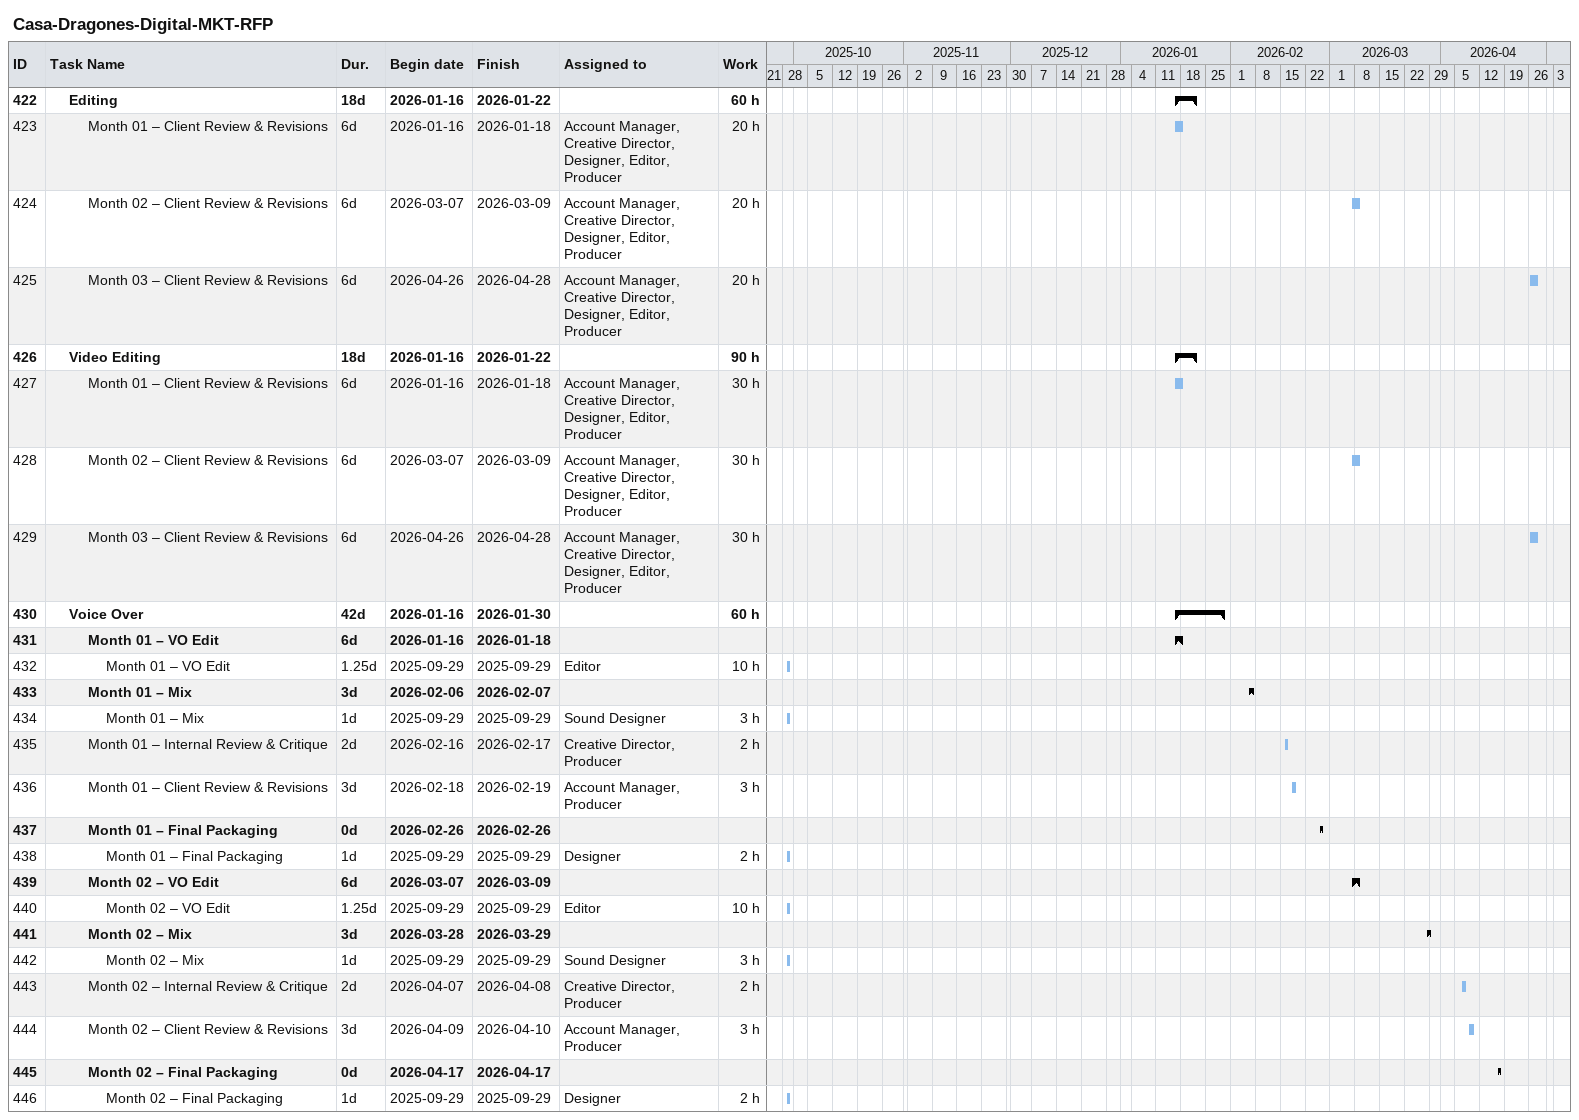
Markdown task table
Casa-Dragones-Digital-MKT-RFP

| ID | Level | Task | Duration | Start | Finish | Resources | Work (h) |
|---|---|---|---|---|---|---|---|
| 422 | 2 | **Editing** | 18d | 2026-01-16 | 2026-01-22 |  | 60 |
| 423 | 3 | Month 01 – Client Review & Revisions | 6d | 2026-01-16 | 2026-01-18 | Account Manager, Creative Director, Designer, Editor, Producer | 20 |
| 424 | 3 | Month 02 – Client Review & Revisions | 6d | 2026-03-07 | 2026-03-09 | Account Manager, Creative Director, Designer, Editor, Producer | 20 |
| 425 | 3 | Month 03 – Client Review & Revisions | 6d | 2026-04-26 | 2026-04-28 | Account Manager, Creative Director, Designer, Editor, Producer | 20 |
| 426 | 2 | **Video Editing** | 18d | 2026-01-16 | 2026-01-22 |  | 90 |
| 427 | 3 | Month 01 – Client Review & Revisions | 6d | 2026-01-16 | 2026-01-18 | Account Manager, Creative Director, Designer, Editor, Producer | 30 |
| 428 | 3 | Month 02 – Client Review & Revisions | 6d | 2026-03-07 | 2026-03-09 | Account Manager, Creative Director, Designer, Editor, Producer | 30 |
| 429 | 3 | Month 03 – Client Review & Revisions | 6d | 2026-04-26 | 2026-04-28 | Account Manager, Creative Director, Designer, Editor, Producer | 30 |
| 430 | 2 | **Voice Over** | 42d | 2026-01-16 | 2026-01-30 |  | 60 |
| 431 | 3 | **Month 01 – VO Edit** | 6d | 2026-01-16 | 2026-01-18 |  |  |
| 432 | 4 | Month 01 – VO Edit | 1.25d | 2025-09-29 | 2025-09-29 | Editor | 10 |
| 433 | 3 | **Month 01 – Mix** | 3d | 2026-02-06 | 2026-02-07 |  |  |
| 434 | 4 | Month 01 – Mix | 1d | 2025-09-29 | 2025-09-29 | Sound Designer | 3 |
| 435 | 3 | Month 01 – Internal Review & Critique | 2d | 2026-02-16 | 2026-02-17 | Creative Director, Producer | 2 |
| 436 | 3 | Month 01 – Client Review & Revisions | 3d | 2026-02-18 | 2026-02-19 | Account Manager, Producer | 3 |
| 437 | 3 | **Month 01 – Final Packaging** | 0d | 2026-02-26 | 2026-02-26 |  |  |
| 438 | 4 | Month 01 – Final Packaging | 1d | 2025-09-29 | 2025-09-29 | Designer | 2 |
| 439 | 3 | **Month 02 – VO Edit** | 6d | 2026-03-07 | 2026-03-09 |  |  |
| 440 | 4 | Month 02 – VO Edit | 1.25d | 2025-09-29 | 2025-09-29 | Editor | 10 |
| 441 | 3 | **Month 02 – Mix** | 3d | 2026-03-28 | 2026-03-29 |  |  |
| 442 | 4 | Month 02 – Mix | 1d | 2025-09-29 | 2025-09-29 | Sound Designer | 3 |
| 443 | 3 | Month 02 – Internal Review & Critique | 2d | 2026-04-07 | 2026-04-08 | Creative Director, Producer | 2 |
| 444 | 3 | Month 02 – Client Review & Revisions | 3d | 2026-04-09 | 2026-04-10 | Account Manager, Producer | 3 |
| 445 | 3 | **Month 02 – Final Packaging** | 0d | 2026-04-17 | 2026-04-17 |  |  |
| 446 | 4 | Month 02 – Final Packaging | 1d | 2025-09-29 | 2025-09-29 | Designer | 2 |
